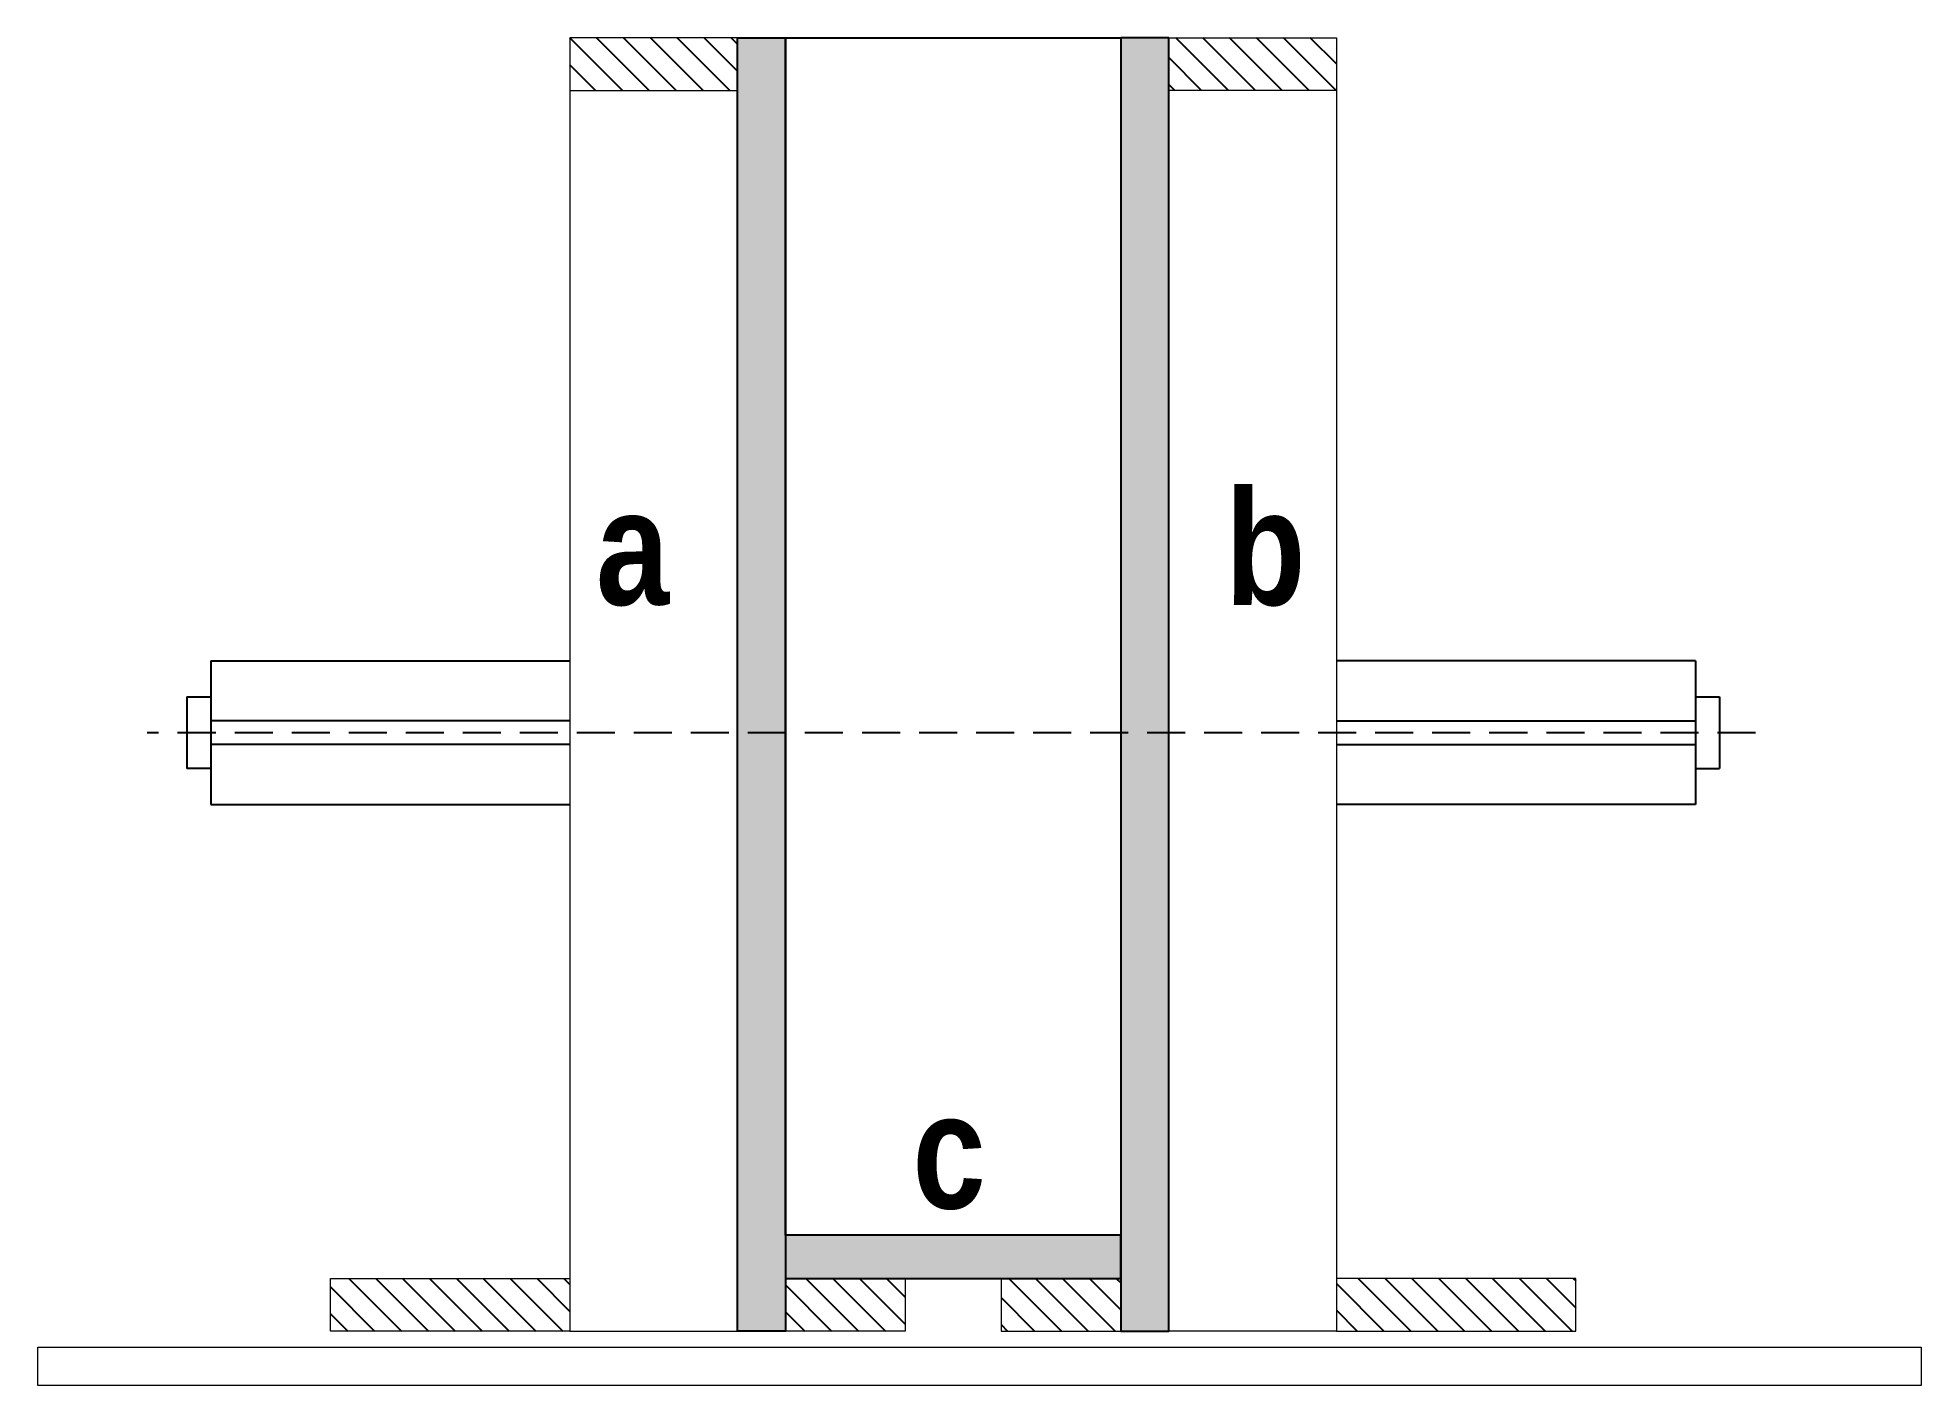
# Model space of a CAD drawing. Header units: millimetres. Extents: x 4588 to 4745, y 3292 to 3404.
import ezdxf

# ---------------------------------------------------------------- set-up
doc = ezdxf.new("R2010")
doc.units = ezdxf.units.MM
doc.linetypes.add('HIDDEN', pattern=[9.525, 6.35, -3.175])
for name, color, linetype, lineweight in [('CONCRETO', 251, 'Continuous', 25), ('Madeira', 126, 'Continuous', 18), ('SCO-___-LAJ', 2, 'Continuous', 0)]:
    doc.layers.add(name, color=color, linetype=linetype, lineweight=lineweight)
for name, color, linetype in [('detalhes', 4, 'Continuous'), ('Hachura', 253, 'Continuous'), ('Painéis', 200, 'Continuous'), ('TENSOR', 3, 'Continuous')]:
    doc.layers.add(name, color=color, linetype=linetype)
doc.styles.add('TECNICA', font='techb___.ttf', dxfattribs={"height": 10})
pattern_1 = [(315, (27596.9197, -4933.2992), (1.12253202, 1.12253202), [])]

msp = doc.modelspace()

# ---------------------------------------------------------------- hatches: boundary and pattern name
at = {"layer": 'Hachura'}
h = msp.add_hatch(dxfattribs=at)
h.set_pattern_fill('ANSI31', color=256, scale=0.5, angle=270, style=0)
h.set_pattern_definition([(315, (27606.9197, -4903.2992), (1.12253202, 1.12253202), [])])
h.paths.add_polyline_path([(4646.3, 3399.94), (4646.3, 3404.34), (4632.3, 3404.34), (4632.3, 3399.94)])
h = msp.add_hatch(color=256, dxfattribs=at)
h.dxf.hatch_style = 1
h.paths.add_polyline_path([(4650.3, 3404.34), (4646.3, 3404.34), (4646.3, 3296.34), (4650.3, 3296.34)])
h = msp.add_hatch(color=256, dxfattribs=at)
h.dxf.hatch_style = 1
h.paths.add_polyline_path([(4682.3, 3404.34), (4678.3, 3404.34), (4678.3, 3296.34), (4682.3, 3296.34)])
h = msp.add_hatch(dxfattribs=at)
h.set_pattern_fill('ANSI31', color=256, scale=0.5, angle=270, style=0)
h.set_pattern_definition([(315, (27596.9197, -4903.2992), (1.12253202, 1.12253202), [])])
h.paths.add_polyline_path([(4682.3, 3399.94), (4682.3, 3404.34), (4696.3, 3404.34), (4696.3, 3399.94)])
h = msp.add_hatch(color=256, dxfattribs=at)
h.dxf.hatch_style = 1
h.paths.add_polyline_path([(4678.3, 3300.74), (4678.3, 3304.34), (4650.3, 3304.34), (4650.3, 3300.74)])
h = msp.add_hatch(dxfattribs=at)
h.set_pattern_fill('ANSI31', color=256, scale=0.5, angle=270, style=0)
h.set_pattern_definition([(315, (27606.9197, -4933.2992), (1.12253202, 1.12253202), [])])
h.paths.add_polyline_path([(4612.3, 3296.34), (4612.3, 3300.74), (4632.3, 3300.74), (4632.3, 3296.34)])
h = msp.add_hatch(dxfattribs=at)
h.set_pattern_fill('ANSI31', color=256, scale=0.5, angle=270, style=0)
h.set_pattern_definition([(315, (27606.9197, -4933.2992), (1.12253202, 1.12253202), [])])
h.paths.add_polyline_path([(4650.3, 3296.34), (4650.3, 3300.74), (4660.3, 3300.74), (4660.3, 3296.34)])
h = msp.add_hatch(dxfattribs=at)
h.set_pattern_fill('ANSI31', color=256, scale=0.5, angle=270, style=0)
h.set_pattern_definition(pattern_1)
h.paths.add_polyline_path([(4678.3, 3296.34), (4678.3, 3300.74), (4668.3, 3300.74), (4668.3, 3296.34)])
h = msp.add_hatch(dxfattribs=at)
h.set_pattern_fill('ANSI31', color=256, scale=0.5, angle=270, style=0)
h.set_pattern_definition(pattern_1)
h.paths.add_polyline_path([(4716.3, 3296.34), (4716.3, 3300.74), (4696.3, 3300.74), (4696.3, 3296.34)])

# ---------------------------------------------------------------- linework, layer by layer
at = {"ltscale": 3}
for p, q in [((4602.3, 3352.31), (4602.3, 3340.31)), ((4602.3, 3352.31), (4632.3, 3352.31)), ((4726.3, 3352.31), (4696.3, 3352.31)), ((4726.3, 3352.31), (4726.3, 3340.31)), ((4600.3, 3349.31), (4600.3, 3343.31)), ((4600.3, 3349.31), (4602.3, 3349.31)), ((4726.3, 3349.31), (4728.3, 3349.31)), ((4728.3, 3349.31), (4728.3, 3343.31)), ((4632.3, 3347.31), (4602.3, 3347.31)), ((4696.3, 3347.31), (4726.3, 3347.31)), ((4632.3, 3345.31), (4602.3, 3345.31)), ((4696.3, 3345.31), (4726.3, 3345.31)), ((4602.3, 3343.31), (4600.3, 3343.31)), ((4726.3, 3343.31), (4728.3, 3343.31)), ((4602.3, 3340.31), (4632.3, 3340.31)), ((4726.3, 3340.31), (4696.3, 3340.31))]:
    msp.add_line(p, q, dxfattribs=at)
at = {"layer": 'CONCRETO'}
msp.add_lwpolyline([(4650.3, 3404.34), (4650.3, 3404.34), (4678.3, 3404.34), (4678.3, 3376.34), (4678.3, 3376.34), (4678.3, 3304.34), (4650.3, 3304.34), (4650.3, 3404.34)], close=True, dxfattribs=at)
at = {"layer": 'Madeira'}
for points in [[(4646.3, 3399.94), (4646.3, 3404.34), (4632.3, 3404.34), (4632.3, 3399.94)], [(4646.3, 3404.34), (4632.3, 3404.34), (4632.3, 3296.34), (4646.3, 3296.34)], [(4682.3, 3399.94), (4682.3, 3404.34), (4696.3, 3404.34), (4696.3, 3399.94)], [(4682.3, 3404.34), (4696.3, 3404.34), (4696.3, 3296.34), (4682.3, 3296.34)], [(4612.3, 3296.34), (4612.3, 3300.74), (4632.3, 3300.74), (4632.3, 3296.34)], [(4650.3, 3296.34), (4650.3, 3300.74), (4660.3, 3300.74), (4660.3, 3296.34)], [(4678.3, 3296.34), (4678.3, 3300.74), (4668.3, 3300.74), (4668.3, 3296.34)], [(4716.3, 3296.34), (4716.3, 3300.74), (4696.3, 3300.74), (4696.3, 3296.34)]]:
    msp.add_lwpolyline(points, close=True, dxfattribs=at)
at = {"layer": 'Painéis'}
for points in [[(4646.3, 3404.34), (4650.3, 3404.34), (4650.3, 3296.34), (4646.3, 3296.34)], [(4682.3, 3404.34), (4678.3, 3404.34), (4678.3, 3296.34), (4682.3, 3296.34)], [(4678.3, 3300.74), (4678.3, 3304.34), (4650.3, 3304.34), (4650.3, 3300.74)]]:
    msp.add_lwpolyline(points, close=True, dxfattribs=at)
at = {"layer": 'SCO-___-LAJ', "color": 1}
msp.add_lwpolyline([(4587.85, 3295.01), (4745.15, 3295.01), (4745.15, 3291.81), (4587.85, 3291.81)], close=True, dxfattribs=at)
at = {"layer": 'TENSOR', "linetype": 'HIDDEN', "ltscale": 0.5}
msp.add_line((4731.3, 3346.31), (4597, 3346.31), dxfattribs=at)

# ---------------------------------------------------------------- texts
at = {"layer": 'detalhes', "style": 'TECNICA'}
for s, p in [('b', (4687.01, 3356.97)), ('a', (4634.47, 3356.98)), ('c', (4660.9, 3306.58))]:
    msp.add_text(s, height=9.6, dxfattribs=at).set_placement(p)

doc.saveas('drawing.dxf')
